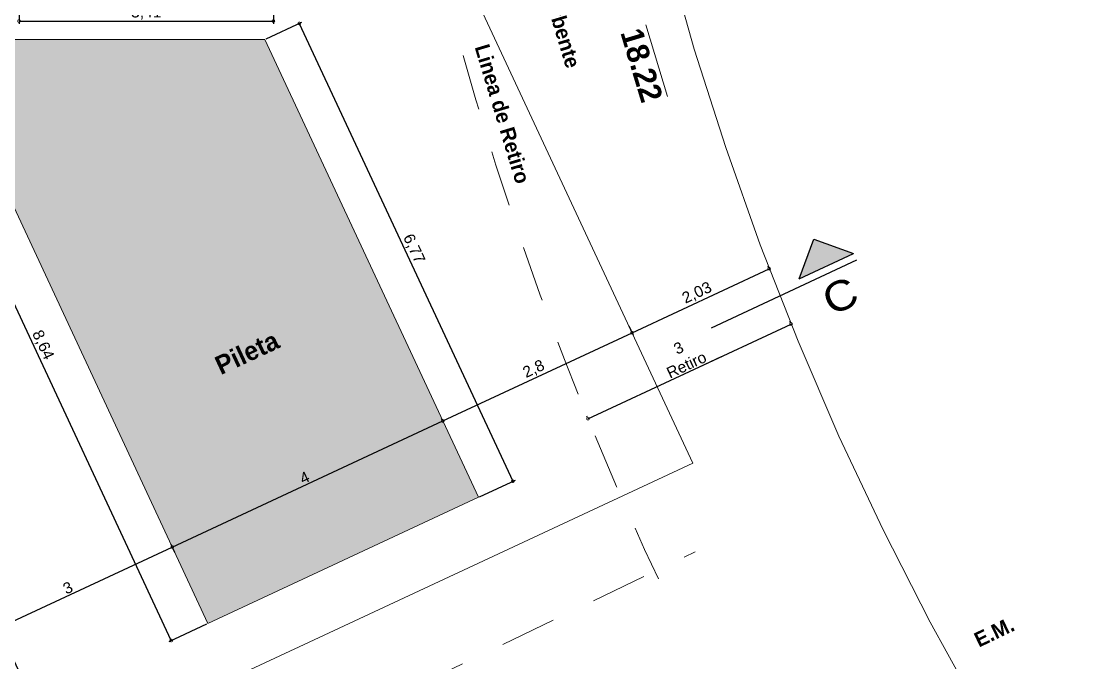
# Model space of a CAD drawing. Header units: millimetres. Extents: x 110427 to 125914, y 76277 to 76441.
# Drawn here: x 114104.61 to 114118.97, y 76379.86 to 76388.46 of the extents above; entities that cross this region are included whole.
import ezdxf

# ---------------------------------------------------------------- set-up
doc = ezdxf.new("R2010")
doc.units = ezdxf.units.MM
doc.linetypes.add('CENTER', pattern=[50.8, 31.75, -6.35, 6.35, -6.35])
doc.linetypes.add('JIS_02_0.7', pattern=[1.35, 0.75, -0.6])
for name, color, linetype, lineweight in [('0.15', 6, 'Continuous', 15), ('06_CIVIL VISTAS GRUESA', 244, 'Continuous', 13), ('08_CIVIL VISTAS FINO', 251, 'Continuous', 5), ('09_CIVIL PROYECCIONES', 230, 'JIS_02_0.7', 5), ('10_CIVIL EJES', 230, 'CENTER', 15), ('11_HATCH', 8, 'Continuous', 9), ('12_TEXTOS', 4, 'Continuous', 40), ('13_COTAS', 8, 'Continuous', 9)]:
    doc.layers.add(name, color=color, linetype=linetype, lineweight=lineweight)
doc.layers.add('14_TEXTOS', color=4, linetype='Continuous')
doc.styles.add('JDS', font='swissek.ttf', dxfattribs={"width": 1.1})
doc.styles.add('JDS1', font='GOTHICB.TTF')
doc.styles.add('Swis721 BT', font='swiss.ttf')
doc.dimstyles.new('ISO-23', dxfattribs={"dimscale": 0.03, "dimtxt": 5, "dimasz": 2.5, "dimexe": 1.25, "dimexo": 0.625, "dimtad": 1, "dimtxsty": 'Swis721 BT', "dimblk": 'DOTSMALL', "dimcen": 2.5, "dimclrt": 150, "dimadec": 0, "dimazin": 0, "dimtfac": 1, "dimtmove": 0, "dimatfit": 3, "dimfxl": 0, "dimarcsym": 0})

# ---------------------------------------------------------------- blocks, each defined once
blk = doc.blocks.new('_DotSmall')
at = {"color": 0, "linetype": 'ByBlock', "const_width": 0.5}
blk.add_lwpolyline([(-0.0625, 0, 1), (0.0625, 0, 1)], format="xyb", close=True, dxfattribs=at)
blk = doc.blocks.new('*D284')
at = {"layer": '13_COTAS', "color": 0, "lineweight": -2}
for p, q in [((114103.448, 76388.21), (114102.938, 76387.973)), ((114106.623, 76380.161), (114102.972, 76387.989)), ((114107.098, 76380.382), (114106.589, 76380.145))]:
    blk.add_line(p, q, dxfattribs=at)
at = {"layer": 'Defpoints', "color": 0}
for p in [(114103.465, 76388.218), (114102.972, 76387.989), (114107.115, 76380.39)]:
    blk.add_point(p, dxfattribs=at)
at = {"layer": '13_COTAS', "color": 0, "lineweight": -2, "xscale": 0.075, "yscale": 0.075, "zscale": 0.075}
for p, rotation in [((114102.972, 76387.989), 115.0000000000974), ((114106.623, 76380.161), 295.0000000000974)]:
    blk.add_blockref('_DotSmall', p, dxfattribs=dict(at, rotation=rotation))
at = {"layer": '13_COTAS', "color": 150, "insert": (114104.897, 76384.121), "char_height": 0.15, "attachment_point": 5, "rotation": 295, "style": 'Swis721 BT'}
blk.add_mtext('8,64', dxfattribs=at)
blk = doc.blocks.new('*D285')
at = {"layer": '13_COTAS', "color": 0, "lineweight": -2}
for p, q in [((114107.895, 76388.226), (114108.374, 76388.45)), ((114108.34, 76388.434), (114111.202, 76382.296)), ((114110.757, 76382.089), (114111.236, 76382.312))]:
    blk.add_line(p, q, dxfattribs=at)
at = {"layer": 'Defpoints', "color": 0}
for p in [(114107.878, 76388.218), (114111.202, 76382.296), (114110.74, 76382.081)]:
    blk.add_point(p, dxfattribs=at)
at = {"layer": '13_COTAS', "color": 0, "lineweight": -2, "xscale": 0.075, "yscale": 0.075, "zscale": 0.075}
for p, rotation in [((114108.34, 76388.434), 115.0000000002516), ((114111.202, 76382.296), 295.0000000002516)]:
    blk.add_blockref('_DotSmall', p, dxfattribs=dict(at, rotation=rotation))
at = {"layer": '13_COTAS', "color": 150, "insert": (114109.87, 76385.411), "char_height": 0.15, "attachment_point": 5, "rotation": 295, "style": 'Swis721 BT'}
blk.add_mtext('6,77', dxfattribs=at)
blk = doc.blocks.new('*D502')
at = {"layer": '13_COTAS', "color": 0, "lineweight": -2}
for p, q in [((114103.918, 76380.146), (114106.637, 76381.414)), ((114106.673, 76381.339), (114106.622, 76381.448)), ((114103.925, 76380.133), (114103.903, 76380.18))]:
    blk.add_line(p, q, dxfattribs=at)
at = {"layer": 'Defpoints', "color": 0}
for p in [(114106.637, 76381.414), (114106.681, 76381.322), (114103.933, 76380.116)]:
    blk.add_point(p, dxfattribs=at)
at = {"layer": '13_COTAS', "color": 0, "lineweight": -2, "xscale": 0.075, "yscale": 0.075, "zscale": 0.075}
for p, rotation in [((114106.637, 76381.414), 24.99999753929703), ((114103.918, 76380.146), 204.999997539297)]:
    blk.add_blockref('_DotSmall', p, dxfattribs=dict(at, rotation=rotation))
at = {"layer": '13_COTAS', "color": 150, "insert": (114105.237, 76380.867), "char_height": 0.15, "attachment_point": 5, "rotation": 25, "style": 'Swis721 BT'}
blk.add_mtext('3', dxfattribs=at)
blk = doc.blocks.new('*D503')
at = {"layer": '13_COTAS', "color": 0, "lineweight": -2}
for p, q in [((114106.637, 76381.414), (114110.263, 76383.105)), ((114110.255, 76383.122), (114110.247, 76383.139)), ((114106.673, 76381.339), (114106.622, 76381.448))]:
    blk.add_line(p, q, dxfattribs=at)
at = {"layer": 'Defpoints', "color": 0}
for p in [(114110.263, 76383.105), (114110.263, 76383.105), (114106.681, 76381.322)]:
    blk.add_point(p, dxfattribs=at)
at = {"layer": '13_COTAS', "color": 0, "lineweight": -2, "xscale": 0.075, "yscale": 0.075, "zscale": 0.075}
for p, rotation in [((114110.263, 76383.105), 24.99999753929703), ((114106.637, 76381.414), 204.999997539297)]:
    blk.add_blockref('_DotSmall', p, dxfattribs=dict(at, rotation=rotation))
at = {"layer": '13_COTAS', "color": 150, "insert": (114108.41, 76382.345), "char_height": 0.15, "attachment_point": 5, "rotation": 25, "style": 'Swis721 BT'}
blk.add_mtext('4', dxfattribs=at)
blk = doc.blocks.new('*D504')
at = {"layer": '13_COTAS', "color": 0, "lineweight": -2}
for p, q in [((114112.758, 76384.378), (114112.816, 76384.254)), ((114110.263, 76383.105), (114112.8, 76384.288)), ((114110.255, 76383.122), (114110.247, 76383.139))]:
    blk.add_line(p, q, dxfattribs=at)
at = {"layer": 'Defpoints', "color": 0}
for p in [(114112.751, 76384.395), (114112.8, 76384.288), (114110.263, 76383.105)]:
    blk.add_point(p, dxfattribs=at)
at = {"layer": '13_COTAS', "color": 0, "lineweight": -2, "xscale": 0.075, "yscale": 0.075, "zscale": 0.075}
for p, rotation in [((114112.8, 76384.288), 24.99999753929703), ((114110.263, 76383.105), 204.999997539297)]:
    blk.add_blockref('_DotSmall', p, dxfattribs=dict(at, rotation=rotation))
at = {"layer": '13_COTAS', "color": 150, "insert": (114111.485, 76383.795), "char_height": 0.15, "attachment_point": 5, "rotation": 25, "style": 'Swis721 BT'}
blk.add_mtext('2,8', dxfattribs=at)
blk = doc.blocks.new('*D267')
at = {"layer": '13_COTAS', "color": 0, "lineweight": -2}
for p, q in [((114112.8, 76384.288), (114114.639, 76385.145)), ((114114.635, 76385.153), (114114.623, 76385.179)), ((114112.792, 76384.305), (114112.784, 76384.322))]:
    blk.add_line(p, q, dxfattribs=at)
at = {"layer": 'Defpoints', "color": 0}
for p in [(114114.639, 76385.145), (114114.643, 76385.136), (114112.8, 76384.288)]:
    blk.add_point(p, dxfattribs=at)
at = {"layer": '13_COTAS', "color": 0, "lineweight": -2, "xscale": 0.075, "yscale": 0.075, "zscale": 0.075}
for p, rotation in [((114114.639, 76385.145), 24.99999753929703), ((114112.8, 76384.288), 204.999997539297)]:
    blk.add_blockref('_DotSmall', p, dxfattribs=dict(at, rotation=rotation))
at = {"layer": '13_COTAS', "color": 150, "insert": (114113.673, 76384.816), "char_height": 0.15, "attachment_point": 5, "rotation": 25, "style": 'Swis721 BT'}
blk.add_mtext('2,03', dxfattribs=at)
blk = doc.blocks.new('*D270')
at = {"layer": '13_COTAS', "color": 0, "lineweight": -2}
for p, q in [((114112.209, 76383.135), (114114.932, 76384.404)), ((114114.924, 76384.421), (114114.916, 76384.438)), ((114112.201, 76383.152), (114112.193, 76383.169))]:
    blk.add_line(p, q, dxfattribs=at)
at = {"layer": 'Defpoints', "color": 0}
for p in [(114114.932, 76384.404), (114114.932, 76384.404), (114112.209, 76383.135)]:
    blk.add_point(p, dxfattribs=at)
at = {"layer": '13_COTAS', "color": 0, "lineweight": -2, "xscale": 0.075, "yscale": 0.075, "zscale": 0.075}
for p, rotation in [((114114.932, 76384.404), 24.99999999988164), ((114112.209, 76383.135), 204.9999999998817)]:
    blk.add_blockref('_DotSmall', p, dxfattribs=dict(at, rotation=rotation))
at = {"layer": '13_COTAS', "color": 150, "insert": (114113.477, 76383.969), "char_height": 0.15, "attachment_point": 5, "rotation": 25, "style": 'Swis721 BT'}
blk.add_mtext('3\\PRetiro', dxfattribs=at)
blk = doc.blocks.new('*D305')
at = {"layer": '06_CIVIL VISTAS GRUESA', "color": 0, "lineweight": -2}
for p, q in [((114102.819, 76382.028), (114103.426, 76382.311)), ((114103.392, 76382.295), (114104.659, 76379.576)), ((114104.087, 76379.309), (114104.693, 76379.592))]:
    blk.add_line(p, q, dxfattribs=at)
at = {"layer": 'Defpoints', "color": 0}
for p in [(114102.802, 76382.02), (114104.659, 76379.576), (114104.07, 76379.301)]:
    blk.add_point(p, dxfattribs=at)
at = {"layer": '06_CIVIL VISTAS GRUESA', "color": 0, "lineweight": -2, "xscale": 0.075, "yscale": 0.075, "zscale": 0.075}
for p, rotation in [((114103.392, 76382.295), 115.0008319876607), ((114104.659, 76379.576), 295.0008319876608)]:
    blk.add_blockref('_DotSmall', p, dxfattribs=dict(at, rotation=rotation))
at = {"layer": '06_CIVIL VISTAS GRUESA', "color": 150, "insert": (114104.112, 76380.976), "char_height": 0.15, "attachment_point": 5, "rotation": 295.0008, "style": 'Swis721 BT'}
blk.add_mtext('3', dxfattribs=at)
blk = doc.blocks.new('*D310')
at = {"layer": '06_CIVIL VISTAS GRUESA', "color": 0, "lineweight": -2}
for p, q in [((114104.583, 76389.2), (114104.583, 76388.428)), ((114107.993, 76389.2), (114107.993, 76388.428)), ((114104.583, 76388.466), (114107.993, 76388.466))]:
    blk.add_line(p, q, dxfattribs=at)
at = {"layer": 'Defpoints', "color": 0}
for p in [(114104.583, 76389.218), (114107.993, 76389.218), (114107.993, 76388.466)]:
    blk.add_point(p, dxfattribs=at)
at = {"layer": '06_CIVIL VISTAS GRUESA', "color": 0, "lineweight": -2, "xscale": 0.075, "yscale": 0.075, "zscale": 0.075, "rotation": 180}
blk.add_blockref('_DotSmall', (114104.583, 76388.466), dxfattribs=at)
at = {"layer": '06_CIVIL VISTAS GRUESA', "color": 0, "lineweight": -2, "xscale": 0.075, "yscale": 0.075, "zscale": 0.075}
blk.add_blockref('_DotSmall', (114107.993, 76388.466), dxfattribs=at)
at = {"layer": '06_CIVIL VISTAS GRUESA', "color": 150, "insert": (114106.288, 76388.575), "char_height": 0.15, "attachment_point": 5, "style": 'Swis721 BT'}
blk.add_mtext('3,41', dxfattribs=at)

msp = doc.modelspace()

# ---------------------------------------------------------------- hatches: boundary and pattern name
at = {"layer": '11_HATCH'}
msp.add_hatch(color=254, dxfattribs=at).paths.add_polyline_path([(114107.878, 76388.218), (114103.465, 76388.218), (114107.115, 76380.39), (114110.74, 76382.081)])
at = {"layer": '13_COTAS'}
msp.add_hatch(color=256, dxfattribs=at).paths.add_polyline_path([(114115.767, 76385.349), (114115.042, 76385.011), (114115.236, 76385.543)])
msp.add_hatch(color=256, dxfattribs=at).paths.add_polyline_path([(114115.767, 76385.349), (114115.042, 76385.011), (114115.236, 76385.543)])

# ---------------------------------------------------------------- linework, layer by layer
at = {"layer": '0.15'}
for p in [(114108.993, 76392.453), (114094.62, 76373.681)]:
    msp.add_line(p, (114113.616, 76382.539), dxfattribs=at)
at = {"layer": '08_CIVIL VISTAS FINO'}
for p, q in [((114103.465, 76388.218), (114107.115, 76380.39)), ((114107.878, 76388.218), (114103.465, 76388.218)), ((114107.878, 76388.218), (114110.74, 76382.081)), ((114107.115, 76380.39), (114110.74, 76382.081))]:
    msp.add_line(p, q, dxfattribs=at)
at = {"layer": '09_CIVIL PROYECCIONES'}
msp.add_line((114090.385, 76370.16), (114113.645, 76381.349), dxfattribs=at)
msp.add_arc((114154.384, 76400.372), 45.561, 187.2614, 205.793, dxfattribs=at)
at = {"layer": '10_CIVIL EJES'}
msp.add_line((114087.701, 76365.54), (114118.973, 76380.583), dxfattribs=at)
msp.add_arc((114154.384, 76400.372), 42.561, 181.8265, 211.7257, dxfattribs=at)
at = {"layer": '13_COTAS', "lineweight": 30}
for p, q in [((114115.042, 76385.011), (114115.236, 76385.543)), ((114115.042, 76385.011), (114115.236, 76385.543)), ((114115.236, 76385.543), (114115.767, 76385.349)), ((114115.236, 76385.543), (114115.767, 76385.349)), ((114115.042, 76385.011), (114115.767, 76385.349)), ((114115.042, 76385.011), (114115.767, 76385.349))]:
    msp.add_line(p, q, dxfattribs=at)
at = {"layer": '13_COTAS', "lineweight": 30, "ltscale": 0.1}
msp.add_line((114115.81, 76385.259), (114113.859, 76384.349), dxfattribs=at)
msp.add_line((114115.81, 76385.259), (114113.859, 76384.349), dxfattribs=at)
at = {"layer": '13_COTAS'}
msp.add_line((114113.176, 76383.586), (114113.994, 76383.967), dxfattribs=at)

# ---------------------------------------------------------------- texts
at = {"layer": '12_TEXTOS', "insert": (114107.693, 76383.903), "char_height": 0.25, "width": 2.74107, "attachment_point": 8, "rotation": 25.0003, "style": 'JDS1'}
msp.add_mtext('Pileta', dxfattribs=at)
at = {"layer": '12_TEXTOS', "color": 150, "insert": (114117.698, 76380.184), "char_height": 0.2, "width": 0.82275, "attachment_point": 8, "rotation": 25.6896, "style": 'JDS1'}
msp.add_mtext('E.M.', dxfattribs=at)
at = {"layer": '13_COTAS', "color": 150, "attachment_point": 5, "rotation": 286.7761, "style": 'JDS1'}
for s, insert, char_height, width in [('\\A1;Terreno Absorbente', (114111.645, 76389.07), 0.2, 4.90109), ('\\A1;{\\O18.22}', (114112.928, 76387.874), 0.3, 1.26151), ('\\A1;Linea de Retiro', (114111.062, 76387.221), 0.2, 4.90109)]:
    msp.add_mtext(s, dxfattribs=dict(at, insert=insert, char_height=char_height, width=width))
at = {"layer": '14_TEXTOS', "color": 6, "insert": (114115.591, 76384.78), "char_height": 0.4, "width": 0.65219, "attachment_point": 5, "rotation": 25, "style": 'JDS'}
msp.add_mtext('C', dxfattribs=at)

# ---------------------------------------------------------------- dimensions: what is measured, and where the dimension line sits
at = {"layer": '06_CIVIL VISTAS GRUESA'}
for p1, p2, distance, picture, middle in [((114104.583, 76389.218), (114107.993, 76389.218), -0.753, '*D310', (114106.288, 76388.575)), ((114102.802, 76382.02), (114104.07, 76379.301), 0.651, '*D305', (114104.112, 76380.976))]:
    dim = msp.add_aligned_dim(p1=p1, p2=p2, distance=distance, dimstyle='ISO-23', override={"dimfxl": 100, "dimarcsym": 2}, dxfattribs=at)
    dim.commit()
    dim.dimension.update_dxf_attribs({"geometry": picture, "text_midpoint": middle})
at = {"layer": '13_COTAS'}
for p1, p2, distance, picture, middle in [((114107.878, 76388.218), (114110.74, 76382.081), 0.51, '*D285', (114109.87, 76385.411)), ((114107.115, 76380.39), (114103.465, 76388.218), 0.543, '*D284', (114104.897, 76384.121))]:
    dim = msp.add_aligned_dim(p1=p1, p2=p2, distance=distance, dimstyle='ISO-23', dxfattribs=at)
    dim.commit()
    dim.dimension.update_dxf_attribs({"geometry": picture, "text_midpoint": middle})
for base, p1, p2, picture, middle in [((114114.639, 76385.145), (114112.8, 76384.288), (114114.643, 76385.136), '*D267', (114113.673, 76384.816)), ((114112.8, 76384.288), (114110.263, 76383.105), (114112.751, 76384.395), '*D504', (114111.485, 76383.795)), ((114110.263, 76383.105), (114106.681, 76381.322), (114110.263, 76383.105), '*D503', (114108.41, 76382.345)), ((114106.637, 76381.414), (114103.933, 76380.116), (114106.681, 76381.322), '*D502', (114105.237, 76380.867))]:
    dim = msp.add_linear_dim(base=base, p1=p1, p2=p2, angle=205, dimstyle='ISO-23', dxfattribs=at)
    dim.commit()
    dim.dimension.update_dxf_attribs({"geometry": picture, "text_midpoint": middle})
dim = msp.add_linear_dim(base=(114114.932, 76384.404), p1=(114112.209, 76383.135), p2=(114114.932, 76384.404), angle=25, text='<>\\PRetiro', dimstyle='ISO-23', dxfattribs=at)
dim.commit()
dim.dimension.update_dxf_attribs({"geometry": '*D270', "text_midpoint": (114113.57, 76383.77), "dimtype": 161})

doc.saveas('drawing.dxf')
